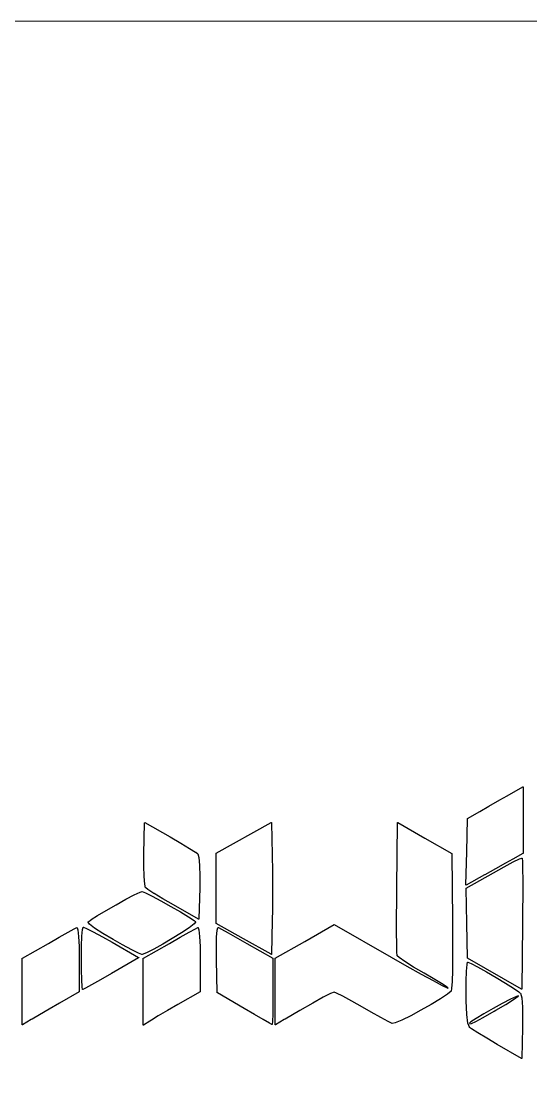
# Model space of a CAD drawing. Header units: inches. Extents: x 37 to 422, y 22 to 313.
# Drawn here: x 352.8 to 384.8, y 246.7 to 313.1 of the extents above; entities that cross this region are included whole.
import ezdxf

# ---------------------------------------------------------------- set-up
doc = ezdxf.new("R2010")
doc.units = ezdxf.units.IN
doc.header["$MEASUREMENT"] = 0
doc.layers.add('Cutout', color=7, linetype='Continuous', lineweight=0, true_color=0xde3535)
doc.layers.add('Etching', color=142, linetype='Continuous')

msp = doc.modelspace()

# ---------------------------------------------------------------- linework, layer by layer
at = {"layer": 'Cutout'}
msp.add_lwpolyline([(298.25, 197.032, -0.414214), (288.25, 207.032), (288.25, 303.122, -0.414214), (298.25, 313.122), (410.7, 313.122, -0.414214), (420.7, 303.122), (420.7, 207.032, -0.414214), (410.7, 197.032)], format="xyb", close=True, dxfattribs=at)
at = {"layer": 'Etching', "linetype": 'Continuous'}
for p, q in [((383.356, 264.369), (384.328, 264.923)), ((384.328, 264.923), (384.331, 264.924)), ((384.331, 264.924), (384.334, 264.924)), ((384.334, 264.924), (384.334, 264.925)), ((384.334, 264.925), (384.337, 264.924)), ((384.334, 264.924), (384.334, 264.924)), ((384.337, 264.924), (384.34, 264.924)), ((384.34, 264.924), (384.34, 264.924)), ((384.34, 264.924), (384.34, 264.924)), ((384.34, 264.924), (384.343, 264.924)), ((384.343, 264.924), (384.343, 264.923)), ((384.343, 264.923), (384.343, 264.923)), ((384.343, 264.923), (384.343, 264.923)), ((384.343, 264.923), (384.346, 264.921)), ((384.346, 264.921), (384.349, 264.919)), ((384.349, 264.919), (384.349, 264.919)), ((384.349, 264.919), (384.349, 264.919)), ((384.349, 264.919), (384.349, 264.917)), ((384.349, 264.917), (384.352, 264.915)), ((384.352, 264.91), (384.349, 262.823)), ((384.352, 264.915), (384.352, 264.915)), ((384.352, 264.915), (384.352, 264.915)), ((384.352, 264.915), (384.352, 264.912)), ((384.352, 264.912), (384.352, 264.91)), ((382.201, 263.707), (382.894, 264.105)), ((382.894, 264.105), (383.356, 264.369)), ((382.894, 264.105), (382.894, 264.105)), ((382.894, 264.105), (382.894, 264.105)), ((383.356, 264.369), (383.356, 264.369)), ((383.356, 264.369), (383.356, 264.369)), ((380.857, 262.928), (381.619, 263.371)), ((381.619, 263.372), (382.201, 263.707)), ((381.619, 263.371), (381.619, 263.372)), ((381.619, 263.371), (381.619, 263.371)), ((382.201, 263.707), (382.201, 263.707)), ((382.201, 263.707), (382.201, 263.707)), ((360.481, 260.697), (360.529, 262.661)), ((360.529, 262.661), (360.532, 262.663)), ((360.532, 262.668), (360.535, 262.67)), ((360.532, 262.666), (360.532, 262.668)), ((360.532, 262.663), (360.532, 262.666)), ((360.532, 262.666), (360.532, 262.666)), ((360.532, 262.666), (360.532, 262.666)), ((360.535, 262.672), (360.538, 262.674)), ((360.535, 262.671), (360.535, 262.672)), ((360.535, 262.67), (360.535, 262.671)), ((360.535, 262.671), (360.535, 262.671)), ((360.538, 262.674), (360.541, 262.675)), ((360.538, 262.674), (360.538, 262.674)), ((360.538, 262.674), (360.538, 262.674)), ((360.541, 262.675), (360.544, 262.675)), ((360.544, 262.675), (360.544, 262.676)), ((360.544, 262.676), (360.544, 262.675)), ((360.544, 262.675), (360.547, 262.675)), ((360.544, 262.675), (360.544, 262.675)), ((360.547, 262.675), (360.547, 262.675)), ((360.547, 262.675), (360.547, 262.675)), ((360.547, 262.675), (360.55, 262.674)), ((360.55, 262.674), (360.553, 262.674)), ((360.553, 262.674), (362.134, 261.772)), ((365.032, 260.749), (368.497, 262.683)), ((368.497, 262.683), (368.5, 262.683)), ((368.5, 262.683), (368.5, 262.684)), ((368.5, 262.684), (368.5, 262.684)), ((368.5, 262.684), (368.503, 262.684)), ((368.503, 262.684), (368.506, 262.685)), ((368.503, 262.684), (368.503, 262.684)), ((368.506, 262.685), (368.506, 262.684)), ((368.506, 262.684), (368.506, 262.684)), ((368.506, 262.684), (368.509, 262.684)), ((368.509, 262.684), (368.512, 262.683)), ((368.512, 262.683), (368.512, 262.683)), ((368.512, 262.683), (368.512, 262.683)), ((368.512, 262.683), (368.512, 262.681)), ((368.512, 262.681), (368.515, 262.68)), ((368.515, 262.68), (368.515, 262.679)), ((368.515, 262.679), (368.515, 262.679)), ((368.515, 262.679), (368.518, 262.677)), ((368.518, 262.677), (368.518, 262.675)), ((368.518, 262.675), (368.518, 262.675)), ((368.518, 262.675), (368.518, 262.675)), ((368.518, 262.675), (368.518, 262.672)), ((368.518, 262.672), (368.518, 262.67)), ((368.518, 262.67), (368.566, 260.655)), ((376.402, 258.571), (376.447, 262.665)), ((376.447, 262.67), (376.45, 262.671)), ((376.447, 262.668), (376.447, 262.67)), ((376.447, 262.665), (376.447, 262.668)), ((376.45, 262.675), (376.453, 262.677)), ((376.45, 262.673), (376.45, 262.675)), ((376.45, 262.675), (376.45, 262.675)), ((376.45, 262.675), (376.45, 262.675)), ((376.45, 262.671), (376.45, 262.673)), ((376.45, 262.671), (376.45, 262.671)), ((376.453, 262.677), (376.456, 262.678)), ((376.456, 262.678), (376.459, 262.679)), ((376.456, 262.678), (376.456, 262.678)), ((376.456, 262.678), (376.456, 262.678)), ((376.459, 262.679), (376.459, 262.68)), ((376.459, 262.68), (376.459, 262.68)), ((376.459, 262.68), (376.459, 262.68)), ((376.459, 262.68), (376.462, 262.68)), ((376.462, 262.68), (376.465, 262.68)), ((376.465, 262.68), (376.465, 262.68)), ((376.465, 262.68), (376.465, 262.68)), ((376.465, 262.68), (376.468, 262.679)), ((376.468, 262.679), (376.471, 262.678)), ((376.471, 262.678), (378.163, 261.706)), ((380.803, 260.835), (380.851, 262.915)), ((380.851, 262.92), (380.854, 262.922)), ((380.851, 262.917), (380.851, 262.92)), ((380.851, 262.92), (380.851, 262.92)), ((380.851, 262.92), (380.851, 262.92)), ((380.851, 262.915), (380.851, 262.917)), ((380.854, 262.925), (380.857, 262.926)), ((380.854, 262.924), (380.854, 262.925)), ((380.854, 262.922), (380.854, 262.924)), ((380.854, 262.924), (380.854, 262.924)), ((380.857, 262.926), (380.857, 262.928)), ((384.349, 262.823), (384.349, 262.823)), ((384.349, 262.823), (384.349, 260.736)), ((362.134, 261.772), (362.134, 261.772)), ((362.134, 261.772), (362.134, 261.772)), ((362.134, 261.772), (362.8, 261.387)), ((362.8, 261.387), (362.8, 261.387)), ((362.8, 261.387), (362.8, 261.387)), ((362.8, 261.387), (363.358, 261.052)), ((378.163, 261.706), (379.858, 260.733)), ((360.475, 259.965), (360.481, 260.697)), ((360.481, 260.697), (360.481, 260.697)), ((360.481, 260.697), (360.481, 260.697)), ((363.358, 261.052), (363.358, 261.052)), ((363.358, 261.052), (363.358, 261.052)), ((363.358, 261.052), (363.742, 260.808)), ((363.742, 260.808), (363.745, 260.808)), ((363.745, 260.808), (363.745, 260.808)), ((363.745, 260.808), (363.877, 260.71)), ((363.877, 260.71), (363.88, 260.708)), ((363.88, 260.708), (363.88, 260.706)), ((363.88, 260.706), (363.88, 260.706)), ((363.88, 260.706), (363.88, 260.706)), ((363.88, 260.706), (363.883, 260.704)), ((363.883, 260.704), (363.883, 260.702)), ((363.883, 260.702), (363.943, 260.478)), ((365.023, 260.739), (365.026, 260.742)), ((365.023, 260.736), (365.023, 260.739)), ((365.023, 256.334), (365.023, 260.736)), ((365.023, 260.736), (365.023, 260.736)), ((365.023, 260.736), (365.023, 260.736)), ((365.026, 260.744), (365.026, 260.746)), ((365.026, 260.746), (365.029, 260.746)), ((365.026, 260.742), (365.026, 260.744)), ((365.026, 260.742), (365.026, 260.742)), ((365.026, 260.742), (365.026, 260.742)), ((365.029, 260.748), (365.032, 260.749)), ((365.029, 260.746), (365.029, 260.748)), ((365.029, 260.746), (365.029, 260.746)), ((365.032, 260.749), (365.032, 260.749)), ((365.032, 260.749), (365.032, 260.749)), ((368.566, 260.655), (368.566, 260.655)), ((368.566, 260.655), (368.566, 260.655)), ((368.566, 260.655), (368.581, 259.605)), ((379.858, 260.733), (379.858, 260.732)), ((379.858, 260.732), (379.861, 260.73)), ((379.861, 260.73), (379.861, 260.73)), ((379.861, 260.73), (379.861, 260.73)), ((379.861, 260.73), (379.861, 260.728)), ((379.861, 260.728), (379.864, 260.726)), ((379.864, 260.726), (379.864, 260.726)), ((379.864, 260.726), (379.864, 260.726)), ((379.864, 260.726), (379.864, 260.724)), ((379.864, 260.724), (379.864, 260.721)), ((379.864, 260.721), (379.906, 256.495)), ((380.755, 258.754), (380.803, 260.835)), ((380.803, 260.835), (380.803, 260.835)), ((384.34, 260.723), (383.707, 260.377)), ((384.343, 260.725), (384.34, 260.723)), ((384.34, 260.723), (384.34, 260.723)), ((384.34, 260.723), (384.34, 260.723)), ((384.346, 260.727), (384.343, 260.725)), ((384.349, 260.731), (384.346, 260.729)), ((384.346, 260.729), (384.346, 260.727)), ((384.346, 260.727), (384.346, 260.727)), ((384.346, 260.727), (384.346, 260.727)), ((384.349, 260.736), (384.349, 260.736)), ((384.349, 260.736), (384.349, 260.736)), ((384.349, 260.736), (384.349, 260.733)), ((384.349, 260.733), (384.349, 260.731)), ((384.349, 260.731), (384.349, 260.731)), ((384.349, 260.731), (384.349, 260.731)), ((360.475, 259.964), (360.475, 259.965)), ((360.493, 259.285), (360.475, 259.964)), ((360.475, 259.964), (360.475, 259.964)), ((363.943, 260.478), (363.943, 260.477)), ((363.943, 260.477), (363.943, 260.475)), ((363.943, 260.475), (363.982, 259.987)), ((363.982, 259.987), (363.982, 259.987)), ((363.982, 259.987), (363.982, 259.986)), ((363.982, 259.986), (364, 259.307)), ((382.489, 259.525), (383.167, 259.902)), ((383.239, 260.118), (382.606, 259.767)), ((383.167, 259.902), (383.731, 260.201)), ((383.167, 259.902), (383.167, 259.902)), ((383.167, 259.902), (383.167, 259.902)), ((383.707, 260.377), (383.239, 260.118)), ((383.707, 260.377), (383.707, 260.377)), ((383.731, 260.201), (384.121, 260.39)), ((383.731, 260.201), (383.731, 260.201)), ((383.731, 260.201), (383.731, 260.201)), ((384.121, 260.391), (384.274, 260.44)), ((384.121, 260.39), (384.121, 260.391)), ((384.121, 260.391), (384.121, 260.391)), ((384.274, 260.44), (384.277, 260.44)), ((384.277, 260.44), (384.277, 260.441)), ((384.277, 260.441), (384.277, 260.441)), ((384.277, 260.441), (384.28, 260.441)), ((384.28, 260.441), (384.28, 260.441)), ((384.28, 260.441), (384.283, 260.441)), ((384.28, 260.441), (384.28, 260.441)), ((384.283, 260.441), (384.286, 260.44)), ((384.286, 260.44), (384.286, 260.44)), ((384.286, 260.44), (384.286, 260.44)), ((384.286, 260.44), (384.289, 260.439)), ((384.289, 260.439), (384.289, 260.437)), ((384.289, 260.437), (384.289, 260.437)), ((384.289, 260.437), (384.289, 260.437)), ((384.289, 260.437), (384.292, 260.435)), ((384.292, 260.435), (384.292, 260.433)), ((384.292, 260.433), (384.292, 260.433)), ((384.292, 260.433), (384.292, 260.433)), ((384.292, 260.433), (384.295, 260.43)), ((384.295, 260.43), (384.295, 260.428)), ((384.295, 260.428), (384.295, 260.428)), ((384.295, 260.428), (384.295, 260.427)), ((384.295, 260.427), (384.31, 260.248)), ((384.31, 260.248), (384.31, 260.247)), ((384.31, 260.247), (384.31, 260.247)), ((384.31, 260.247), (384.322, 259.776)), ((360.493, 259.284), (360.493, 259.285)), ((360.493, 259.285), (360.493, 259.285)), ((360.535, 258.796), (360.493, 259.284)), ((364, 259.307), (363.994, 258.575)), ((364, 259.307), (364, 259.307)), ((364, 259.307), (364, 259.307)), ((368.581, 259.605), (368.581, 259.605)), ((368.581, 259.605), (368.581, 259.605)), ((368.581, 259.605), (368.587, 258.394)), ((380.77, 258.548), (382.489, 259.525)), ((381.925, 259.386), (380.776, 258.741)), ((381.949, 259.398), (381.925, 259.386)), ((382.606, 259.767), (381.949, 259.398)), ((381.949, 259.398), (381.949, 259.398)), ((382.489, 259.525), (382.489, 259.525)), ((382.489, 259.525), (382.489, 259.525)), ((384.322, 259.776), (384.322, 259.776)), ((384.322, 259.776), (384.322, 259.776)), ((384.322, 259.776), (384.325, 259.06)), ((360.535, 258.795), (360.535, 258.796)), ((360.535, 258.793), (360.535, 258.795)), ((360.595, 258.57), (360.535, 258.793)), ((360.595, 258.567), (360.595, 258.57)), ((360.595, 258.565), (360.595, 258.567)), ((360.598, 258.563), (360.595, 258.565)), ((360.595, 258.565), (360.595, 258.565)), ((360.595, 258.565), (360.595, 258.565)), ((360.601, 258.561), (360.598, 258.563)), ((360.733, 258.463), (360.601, 258.561)), ((363.994, 258.574), (363.946, 256.61)), ((363.994, 258.575), (363.994, 258.574)), ((363.994, 258.574), (363.994, 258.574)), ((376.396, 257.773), (376.402, 258.571)), ((376.402, 258.571), (376.402, 258.571)), ((376.402, 258.571), (376.402, 258.571)), ((380.755, 258.752), (380.755, 258.754)), ((380.755, 258.754), (380.755, 258.754)), ((380.755, 258.754), (380.755, 258.754)), ((380.755, 258.749), (380.755, 258.752)), ((380.758, 258.747), (380.755, 258.749)), ((380.755, 258.749), (380.755, 258.749)), ((380.755, 258.749), (380.755, 258.749)), ((380.758, 258.744), (380.758, 258.747)), ((380.761, 258.743), (380.758, 258.744)), ((380.758, 258.744), (380.758, 258.744)), ((380.758, 258.744), (380.758, 258.744)), ((380.761, 258.741), (380.761, 258.743)), ((380.764, 258.74), (380.761, 258.741)), ((380.761, 258.741), (380.761, 258.741)), ((380.761, 258.741), (380.761, 258.741)), ((380.761, 258.537), (380.761, 258.54)), ((380.761, 258.54), (380.764, 258.54)), ((380.761, 258.535), (380.761, 258.537)), ((380.806, 256.341), (380.761, 258.535)), ((380.761, 258.535), (380.761, 258.535)), ((380.761, 258.535), (380.761, 258.535)), ((380.767, 258.739), (380.764, 258.74)), ((380.764, 258.545), (380.767, 258.546)), ((380.764, 258.544), (380.764, 258.545)), ((380.764, 258.545), (380.764, 258.545)), ((380.764, 258.542), (380.764, 258.544)), ((380.764, 258.54), (380.764, 258.542)), ((380.764, 258.54), (380.764, 258.54)), ((380.77, 258.739), (380.767, 258.739)), ((380.767, 258.739), (380.767, 258.739)), ((380.767, 258.739), (380.767, 258.739)), ((380.767, 258.546), (380.77, 258.548)), ((380.773, 258.739), (380.77, 258.739)), ((380.77, 258.548), (380.77, 258.548)), ((380.77, 258.548), (380.77, 258.548)), ((380.776, 258.74), (380.773, 258.739)), ((380.773, 258.739), (380.773, 258.739)), ((380.773, 258.739), (380.773, 258.739)), ((380.776, 258.741), (380.776, 258.741)), ((380.776, 258.741), (380.776, 258.741)), ((380.776, 258.741), (380.776, 258.74)), ((384.325, 259.06), (384.325, 259.06)), ((384.325, 259.06), (384.325, 259.06)), ((384.325, 259.06), (384.325, 258.147)), ((358.732, 257.509), (359.347, 257.848)), ((359.347, 257.849), (359.875, 258.128)), ((359.347, 257.848), (359.347, 257.849)), ((359.347, 257.848), (359.347, 257.848)), ((359.875, 258.128), (360.247, 258.305)), ((359.875, 258.128), (359.875, 258.128)), ((359.875, 258.128), (359.875, 258.128)), ((360.247, 258.306), (360.37, 258.345)), ((360.247, 258.305), (360.247, 258.306)), ((360.247, 258.305), (360.247, 258.305)), ((360.37, 258.345), (360.373, 258.346)), ((360.373, 258.346), (360.376, 258.346)), ((360.376, 258.346), (360.376, 258.346)), ((360.376, 258.346), (360.379, 258.345)), ((360.376, 258.346), (360.376, 258.346)), ((360.379, 258.345), (360.382, 258.345)), ((360.382, 258.345), (360.583, 258.263)), ((360.583, 258.263), (360.583, 258.263)), ((360.583, 258.263), (360.586, 258.263)), ((360.586, 258.263), (361, 258.05)), ((361.117, 258.219), (360.733, 258.463)), ((360.733, 258.463), (360.733, 258.463)), ((360.733, 258.463), (360.733, 258.463)), ((361, 258.05), (361.003, 258.049)), ((361.003, 258.049), (361.003, 258.049)), ((361.003, 258.049), (361.558, 257.748)), ((361.12, 258.219), (361.117, 258.219)), ((361.678, 257.884), (361.12, 258.219)), ((361.12, 258.219), (361.12, 258.219)), ((362.341, 257.499), (361.678, 257.884)), ((361.678, 257.884), (361.678, 257.884)), ((361.678, 257.884), (361.678, 257.884)), ((368.587, 258.394), (368.578, 257.202)), ((368.587, 258.394), (368.587, 258.394)), ((368.587, 258.394), (368.587, 258.394)), ((384.325, 258.147), (384.319, 257.084)), ((384.325, 258.147), (384.325, 258.147)), ((384.325, 258.147), (384.325, 258.147)), ((358.114, 257.154), (358.732, 257.509)), ((358.732, 257.509), (358.732, 257.509)), ((358.732, 257.509), (358.732, 257.509)), ((361.558, 257.748), (361.558, 257.748)), ((361.558, 257.748), (361.558, 257.748)), ((361.558, 257.748), (362.173, 257.4)), ((362.173, 257.4), (362.173, 257.4)), ((362.173, 257.4), (362.173, 257.4)), ((362.173, 257.4), (362.779, 257.05)), ((363.925, 256.598), (362.341, 257.499)), ((362.341, 257.499), (362.341, 257.499)), ((362.341, 257.499), (362.341, 257.499)), ((368.578, 257.202), (368.566, 256.52)), ((368.578, 257.202), (368.578, 257.202)), ((368.578, 257.202), (368.578, 257.202)), ((376.39, 256.695), (376.396, 257.773)), ((376.396, 257.773), (376.396, 257.773)), ((376.396, 257.773), (376.396, 257.773)), ((356.974, 256.422), (357.157, 256.566)), ((357.157, 256.567), (357.562, 256.825)), ((357.157, 256.566), (357.157, 256.567)), ((357.157, 256.567), (357.157, 256.567)), ((357.562, 256.826), (358.114, 257.154)), ((357.562, 256.825), (357.562, 256.826)), ((357.562, 256.825), (357.562, 256.825)), ((358.114, 257.154), (358.114, 257.154)), ((358.114, 257.154), (358.114, 257.154)), ((362.779, 257.05), (362.779, 257.05)), ((362.779, 257.05), (362.779, 257.05)), ((362.779, 257.05), (363.292, 256.741)), ((363.292, 256.741), (363.295, 256.741)), ((363.295, 256.741), (363.295, 256.74)), ((363.295, 256.74), (363.643, 256.515)), ((363.643, 256.515), (363.643, 256.514)), ((363.643, 256.514), (363.646, 256.514)), ((363.646, 256.514), (363.739, 256.44)), ((363.928, 256.597), (363.925, 256.598)), ((363.928, 256.596), (363.928, 256.597)), ((363.931, 256.596), (363.928, 256.596)), ((363.928, 256.596), (363.928, 256.596)), ((363.928, 256.596), (363.928, 256.596)), ((363.934, 256.596), (363.931, 256.596)), ((363.937, 256.597), (363.934, 256.596)), ((363.934, 256.596), (363.934, 256.596)), ((363.934, 256.596), (363.934, 256.596)), ((363.94, 256.597), (363.937, 256.597)), ((363.943, 256.601), (363.94, 256.599)), ((363.94, 256.599), (363.94, 256.598)), ((363.94, 256.598), (363.94, 256.598)), ((363.94, 256.598), (363.94, 256.597)), ((363.946, 256.603), (363.943, 256.601)), ((363.943, 256.601), (363.943, 256.601)), ((363.943, 256.601), (363.943, 256.601)), ((363.946, 256.61), (363.946, 256.608)), ((363.946, 256.608), (363.946, 256.605)), ((363.946, 256.605), (363.946, 256.605)), ((363.946, 256.605), (363.946, 256.605)), ((363.946, 256.605), (363.946, 256.603)), ((368.566, 256.519), (368.518, 254.4)), ((368.566, 256.52), (368.566, 256.52)), ((368.566, 256.52), (368.566, 256.519)), ((376.39, 256.694), (376.39, 256.695)), ((376.39, 256.695), (376.39, 256.695)), ((376.39, 255.759), (376.39, 256.694)), ((384.319, 257.084), (384.313, 256.283)), ((384.319, 257.084), (384.319, 257.084)), ((384.319, 257.084), (384.319, 257.084)), ((355.714, 255.772), (356.104, 255.988)), ((356.104, 255.988), (356.254, 256.065)), ((356.104, 255.988), (356.104, 255.988)), ((356.104, 255.988), (356.104, 255.988)), ((356.254, 256.065), (356.257, 256.066)), ((356.254, 256.065), (356.254, 256.065)), ((356.257, 256.066), (356.257, 256.066)), ((356.257, 256.066), (356.257, 256.066)), ((356.257, 256.066), (356.26, 256.066)), ((356.26, 256.066), (356.263, 256.066)), ((356.263, 256.066), (356.263, 256.066)), ((356.263, 256.066), (356.263, 256.066)), ((356.263, 256.066), (356.266, 256.065)), ((356.266, 256.065), (356.269, 256.065)), ((356.269, 256.065), (356.269, 256.064)), ((356.269, 256.064), (356.269, 256.064)), ((356.269, 256.064), (356.269, 256.063)), ((356.269, 256.063), (356.272, 256.061)), ((356.272, 256.061), (356.272, 256.061)), ((356.272, 256.061), (356.272, 256.061)), ((356.272, 256.061), (356.272, 256.059)), ((356.272, 256.059), (356.275, 256.057)), ((356.275, 256.057), (356.326, 255.921)), ((356.326, 255.921), (356.326, 255.919)), ((356.326, 255.919), (356.329, 255.917)), ((356.329, 255.917), (356.371, 255.506)), ((356.587, 255.525), (356.623, 255.941)), ((356.623, 255.942), (356.626, 255.944)), ((356.623, 255.941), (356.623, 255.942)), ((356.626, 255.944), (356.668, 256.084)), ((356.668, 256.086), (356.671, 256.088)), ((356.668, 256.084), (356.668, 256.086)), ((356.671, 256.09), (356.674, 256.092)), ((356.671, 256.089), (356.671, 256.09)), ((356.671, 256.088), (356.671, 256.089)), ((356.671, 256.088), (356.671, 256.088)), ((356.674, 256.092), (356.677, 256.093)), ((356.674, 256.092), (356.674, 256.092)), ((356.674, 256.092), (356.674, 256.092)), ((356.677, 256.093), (356.677, 256.094)), ((356.677, 256.094), (356.677, 256.094)), ((356.677, 256.094), (356.68, 256.094)), ((356.68, 256.094), (356.683, 256.095)), ((356.68, 256.094), (356.68, 256.094)), ((356.683, 256.095), (356.683, 256.095)), ((356.683, 256.095), (356.686, 256.094)), ((356.683, 256.095), (356.683, 256.095)), ((356.686, 256.094), (356.689, 256.093)), ((356.689, 256.093), (356.872, 256.015)), ((356.872, 256.015), (356.875, 256.014)), ((356.875, 256.014), (356.875, 256.014)), ((356.875, 256.014), (357.289, 255.8)), ((356.968, 256.413), (356.971, 256.414)), ((356.968, 256.412), (356.968, 256.413)), ((356.968, 256.411), (356.968, 256.412)), ((356.968, 256.409), (356.968, 256.411)), ((356.968, 256.408), (356.968, 256.409)), ((356.968, 256.407), (356.968, 256.408)), ((356.971, 256.406), (356.968, 256.407)), ((356.971, 256.419), (356.974, 256.42)), ((356.971, 256.418), (356.971, 256.419)), ((356.971, 256.417), (356.971, 256.418)), ((356.971, 256.416), (356.971, 256.417)), ((356.971, 256.414), (356.971, 256.416)), ((356.971, 256.404), (356.971, 256.406)), ((356.971, 256.403), (356.971, 256.404)), ((356.971, 256.402), (356.971, 256.403)), ((356.971, 256.401), (356.971, 256.402)), ((357.052, 256.289), (356.971, 256.401)), ((356.974, 256.421), (356.974, 256.422)), ((356.974, 256.42), (356.974, 256.421)), ((357.055, 256.287), (357.052, 256.289)), ((357.055, 256.285), (357.055, 256.287)), ((357.379, 256.04), (357.055, 256.285)), ((357.895, 255.705), (357.379, 256.04)), ((357.379, 256.04), (357.379, 256.04)), ((357.379, 256.04), (357.379, 256.04)), ((363.328, 256.057), (362.845, 255.738)), ((363.649, 256.298), (363.328, 256.058)), ((363.328, 256.058), (363.328, 256.058)), ((363.328, 256.058), (363.328, 256.057)), ((363.334, 255.772), (363.724, 255.988)), ((363.652, 256.3), (363.649, 256.299)), ((363.649, 256.299), (363.649, 256.298)), ((363.742, 256.419), (363.652, 256.3)), ((363.724, 255.988), (363.874, 256.065)), ((363.724, 255.988), (363.724, 255.988)), ((363.724, 255.988), (363.724, 255.988)), ((363.739, 256.44), (363.742, 256.44)), ((363.742, 256.44), (363.742, 256.439)), ((363.742, 256.439), (363.742, 256.437)), ((363.742, 256.437), (363.742, 256.437)), ((363.742, 256.437), (363.745, 256.435)), ((363.745, 256.422), (363.742, 256.421)), ((363.742, 256.421), (363.742, 256.419)), ((363.745, 256.435), (363.745, 256.434)), ((363.745, 256.434), (363.745, 256.433)), ((363.745, 256.433), (363.745, 256.432)), ((363.745, 256.432), (363.745, 256.431)), ((363.745, 256.431), (363.745, 256.429)), ((363.745, 256.429), (363.745, 256.428)), ((363.745, 256.428), (363.745, 256.427)), ((363.745, 256.427), (363.745, 256.425)), ((363.745, 256.425), (363.745, 256.424)), ((363.745, 256.424), (363.745, 256.423)), ((363.745, 256.423), (363.745, 256.422)), ((363.874, 256.065), (363.877, 256.066)), ((363.874, 256.065), (363.874, 256.065)), ((363.877, 256.066), (363.877, 256.066)), ((363.877, 256.066), (363.877, 256.066)), ((363.877, 256.066), (363.88, 256.066)), ((363.88, 256.066), (363.883, 256.066)), ((363.883, 256.066), (363.883, 256.066)), ((363.883, 256.066), (363.883, 256.066)), ((363.883, 256.066), (363.886, 256.065)), ((363.886, 256.065), (363.889, 256.065)), ((363.889, 256.065), (363.889, 256.064)), ((363.889, 256.064), (363.889, 256.064)), ((363.889, 256.064), (363.889, 256.063)), ((363.889, 256.063), (363.892, 256.061)), ((363.892, 256.061), (363.892, 256.061)), ((363.892, 256.061), (363.892, 256.061)), ((363.892, 256.061), (363.892, 256.059)), ((363.892, 256.059), (363.895, 256.057)), ((363.895, 256.057), (363.946, 255.921)), ((363.946, 255.921), (363.946, 255.919)), ((363.946, 255.919), (363.949, 255.917)), ((363.949, 255.917), (363.991, 255.506)), ((365.023, 256.333), (365.023, 256.334)), ((365.023, 256.334), (365.023, 256.334)), ((365.023, 256.331), (365.023, 256.333)), ((365.026, 256.329), (365.023, 256.331)), ((365.026, 256.328), (365.026, 256.329)), ((365.026, 256.329), (365.026, 256.329)), ((365.026, 256.326), (365.026, 256.328)), ((365.026, 256.324), (365.026, 256.326)), ((365.029, 256.324), (365.026, 256.324)), ((365.029, 256.322), (365.029, 256.324)), ((365.029, 256.324), (365.029, 256.324)), ((365.032, 256.321), (365.029, 256.322)), ((365.032, 256.32), (365.032, 256.321)), ((365.032, 256.321), (365.032, 256.321)), ((366.763, 255.354), (365.032, 256.32)), ((365.062, 255.469), (365.095, 255.898)), ((365.095, 255.899), (365.098, 255.901)), ((365.095, 255.898), (365.095, 255.899)), ((365.098, 255.901), (365.146, 256.059)), ((365.146, 256.059), (365.149, 256.061)), ((365.146, 256.059), (365.146, 256.059)), ((365.146, 256.059), (365.146, 256.059)), ((365.149, 256.064), (365.152, 256.065)), ((365.149, 256.063), (365.149, 256.064)), ((365.149, 256.061), (365.149, 256.063)), ((365.149, 256.063), (365.149, 256.063)), ((365.152, 256.065), (365.152, 256.067)), ((365.152, 256.067), (365.152, 256.067)), ((365.152, 256.067), (365.155, 256.067)), ((365.155, 256.068), (365.158, 256.069)), ((365.155, 256.067), (365.155, 256.068)), ((365.158, 256.069), (365.158, 256.069)), ((365.158, 256.069), (365.158, 256.069)), ((365.158, 256.069), (365.161, 256.069)), ((365.161, 256.069), (365.164, 256.069)), ((365.164, 256.069), (365.164, 256.069)), ((365.164, 256.069), (365.167, 256.068)), ((365.164, 256.069), (365.164, 256.069)), ((365.167, 256.068), (365.17, 256.067)), ((365.17, 256.067), (365.173, 256.066)), ((365.173, 256.066), (365.371, 255.963)), ((365.371, 255.963), (365.371, 255.963)), ((365.371, 255.963), (365.371, 255.963)), ((365.371, 255.963), (365.797, 255.729)), ((370.603, 255.199), (372.454, 256.254)), ((372.454, 256.254), (372.457, 256.255)), ((372.454, 256.254), (372.454, 256.254)), ((372.457, 256.255), (372.457, 256.255)), ((372.457, 256.255), (372.457, 256.255)), ((372.457, 256.255), (372.46, 256.255)), ((372.46, 256.255), (372.463, 256.255)), ((372.463, 256.255), (372.463, 256.255)), ((372.463, 256.255), (372.463, 256.255)), ((372.463, 256.255), (372.466, 256.254)), ((372.466, 256.254), (372.469, 256.254)), ((372.469, 256.254), (376.045, 254.207)), ((379.906, 256.495), (379.906, 256.495)), ((379.906, 256.495), (379.906, 256.495)), ((379.906, 256.495), (379.912, 255.327)), ((380.851, 254.148), (380.806, 256.341)), ((384.313, 256.283), (384.268, 252.203)), ((384.313, 256.283), (384.313, 256.283)), ((384.313, 256.283), (384.313, 256.283)), ((354.475, 255.077), (355.147, 255.456)), ((355.147, 255.456), (355.714, 255.772)), ((355.147, 255.456), (355.147, 255.456)), ((355.147, 255.456), (355.147, 255.456)), ((355.714, 255.772), (355.714, 255.772)), ((355.714, 255.772), (355.714, 255.772)), ((356.371, 255.506), (356.371, 255.505)), ((356.371, 255.505), (356.371, 255.505)), ((356.371, 255.505), (356.401, 254.88)), ((356.56, 254.9), (356.587, 255.524)), ((356.587, 255.524), (356.587, 255.525)), ((356.587, 255.525), (356.587, 255.525)), ((357.289, 255.8), (357.289, 255.8)), ((357.289, 255.8), (357.289, 255.8)), ((357.289, 255.8), (357.871, 255.485)), ((357.871, 255.485), (357.871, 255.485)), ((357.871, 255.485), (357.871, 255.485)), ((357.871, 255.485), (358.48, 255.145)), ((358.546, 255.318), (357.895, 255.705)), ((357.895, 255.705), (357.895, 255.705)), ((357.895, 255.705), (357.895, 255.705)), ((359.134, 254.988), (358.546, 255.318)), ((358.546, 255.318), (358.546, 255.318)), ((358.546, 255.318), (358.546, 255.318)), ((362.269, 255.379), (361.666, 255.023)), ((362.095, 255.077), (362.767, 255.456)), ((362.845, 255.738), (362.269, 255.379)), ((362.269, 255.379), (362.269, 255.379)), ((362.269, 255.379), (362.269, 255.379)), ((362.767, 255.456), (363.334, 255.772)), ((362.767, 255.456), (362.767, 255.456)), ((362.767, 255.456), (362.767, 255.456)), ((362.845, 255.738), (362.845, 255.738)), ((362.845, 255.738), (362.845, 255.738)), ((363.334, 255.772), (363.334, 255.772)), ((363.334, 255.772), (363.334, 255.772)), ((363.991, 255.506), (363.991, 255.505)), ((363.991, 255.505), (363.991, 255.505)), ((363.991, 255.505), (364.021, 254.881)), ((365.047, 254.83), (365.062, 255.468)), ((365.062, 255.468), (365.062, 255.469)), ((365.062, 255.468), (365.062, 255.468)), ((365.797, 255.729), (365.797, 255.729)), ((365.797, 255.729), (365.797, 255.729)), ((365.797, 255.729), (366.382, 255.399)), ((366.382, 255.399), (366.382, 255.399)), ((366.382, 255.399), (366.382, 255.399)), ((366.382, 255.399), (366.952, 255.077)), ((368.497, 254.387), (366.763, 255.354)), ((368.755, 254.145), (370.603, 255.199)), ((376.396, 255.017), (376.39, 255.759)), ((376.39, 255.759), (376.39, 255.759)), ((376.39, 255.759), (376.39, 255.759)), ((379.912, 255.327), (379.909, 254.268)), ((379.912, 255.327), (379.912, 255.327)), ((379.912, 255.327), (379.912, 255.327)), ((352.834, 254.145), (354.475, 255.077)), ((354.475, 255.077), (354.475, 255.077)), ((354.475, 255.077), (354.475, 255.077)), ((356.401, 254.88), (356.401, 254.88)), ((356.401, 254.88), (356.401, 254.88)), ((356.401, 254.88), (356.413, 254.106)), ((356.551, 254.133), (356.56, 254.899)), ((356.56, 254.899), (356.56, 254.9)), ((356.56, 254.899), (356.56, 254.899)), ((358.48, 255.145), (358.48, 255.145)), ((358.48, 255.145), (358.48, 255.145)), ((358.48, 255.145), (360.154, 254.196)), ((359.722, 254.67), (359.134, 254.988)), ((359.134, 254.988), (359.134, 254.988)), ((359.134, 254.988), (359.134, 254.988)), ((360.148, 254.454), (359.722, 254.67)), ((359.722, 254.67), (359.722, 254.67)), ((359.722, 254.67), (359.722, 254.67)), ((360.454, 254.145), (362.095, 255.077)), ((361.105, 254.709), (360.655, 254.481)), ((361.666, 255.023), (361.105, 254.71)), ((361.105, 254.71), (361.105, 254.71)), ((361.105, 254.71), (361.105, 254.709)), ((361.666, 255.023), (361.666, 255.023)), ((361.666, 255.023), (361.666, 255.023)), ((362.095, 255.077), (362.095, 255.077)), ((362.095, 255.077), (362.095, 255.077)), ((364.021, 254.881), (364.021, 254.881)), ((364.021, 254.881), (364.021, 254.881)), ((364.021, 254.881), (364.033, 254.107)), ((365.047, 254.829), (365.047, 254.83)), ((365.047, 254.83), (365.047, 254.83)), ((365.056, 254.045), (365.047, 254.829)), ((366.952, 255.077), (366.952, 255.077)), ((366.952, 255.077), (366.952, 255.077)), ((366.952, 255.077), (368.59, 254.145)), ((376.408, 254.516), (376.396, 255.017)), ((376.396, 255.017), (376.396, 255.017)), ((376.396, 255.017), (376.396, 255.017)), ((376.408, 254.515), (376.408, 254.516)), ((376.423, 254.304), (376.408, 254.515)), ((376.408, 254.515), (376.408, 254.515)), ((352.825, 254.135), (352.828, 254.137)), ((352.825, 254.133), (352.825, 254.135)), ((352.825, 254.132), (352.825, 254.133)), ((352.825, 249.956), (352.825, 254.132)), ((352.825, 254.132), (352.825, 254.132)), ((352.828, 254.142), (352.831, 254.144)), ((352.828, 254.139), (352.828, 254.142)), ((352.828, 254.142), (352.828, 254.142)), ((352.828, 254.142), (352.828, 254.142)), ((352.828, 254.138), (352.828, 254.139)), ((352.828, 254.137), (352.828, 254.138)), ((352.828, 254.137), (352.828, 254.137)), ((352.831, 254.144), (352.834, 254.145)), ((352.834, 254.145), (352.834, 254.145)), ((352.834, 254.145), (352.834, 254.145)), ((356.413, 254.106), (356.413, 254.106)), ((356.413, 254.106), (356.413, 254.106)), ((356.413, 254.106), (356.413, 254.069)), ((356.413, 254.069), (356.413, 252.03)), ((356.551, 254.132), (356.551, 254.133)), ((356.557, 253.408), (356.551, 254.132)), ((356.551, 254.132), (356.551, 254.132)), ((360.154, 254.171), (358.435, 253.171)), ((360.346, 254.374), (360.148, 254.454)), ((360.148, 254.454), (360.148, 254.454)), ((360.148, 254.454), (360.148, 254.454)), ((360.154, 254.196), (360.154, 254.196)), ((360.154, 254.196), (360.154, 254.196)), ((360.154, 254.196), (360.157, 254.195)), ((360.157, 254.172), (360.154, 254.171)), ((360.154, 254.171), (360.154, 254.171)), ((360.154, 254.171), (360.154, 254.171)), ((360.157, 254.195), (360.16, 254.193)), ((360.16, 254.174), (360.157, 254.172)), ((360.16, 254.193), (360.16, 254.193)), ((360.16, 254.193), (360.16, 254.193)), ((360.16, 254.193), (360.16, 254.19)), ((360.16, 254.19), (360.16, 254.189)), ((360.16, 254.189), (360.16, 254.189)), ((360.16, 254.189), (360.16, 254.189)), ((360.16, 254.189), (360.163, 254.186)), ((360.163, 254.181), (360.16, 254.178)), ((360.16, 254.178), (360.16, 254.178)), ((360.16, 254.178), (360.16, 254.178)), ((360.16, 254.178), (360.16, 254.176)), ((360.16, 254.176), (360.16, 254.174)), ((360.16, 254.174), (360.16, 254.174)), ((360.16, 254.174), (360.16, 254.174)), ((360.163, 254.186), (360.163, 254.184)), ((360.163, 254.184), (360.163, 254.184)), ((360.163, 254.184), (360.163, 254.184)), ((360.163, 254.184), (360.163, 254.181)), ((360.346, 254.373), (360.346, 254.374)), ((360.346, 254.374), (360.346, 254.374)), ((360.349, 254.373), (360.346, 254.373)), ((360.352, 254.373), (360.349, 254.373)), ((360.349, 254.373), (360.349, 254.373)), ((360.376, 254.375), (360.352, 254.373)), ((360.352, 254.373), (360.352, 254.373)), ((360.379, 254.376), (360.376, 254.375)), ((360.652, 254.48), (360.379, 254.376)), ((360.379, 254.376), (360.379, 254.376)), ((360.445, 254.135), (360.448, 254.137)), ((360.445, 254.133), (360.445, 254.135)), ((360.445, 254.132), (360.445, 254.133)), ((360.445, 249.945), (360.445, 254.132)), ((360.445, 254.132), (360.445, 254.132)), ((360.448, 254.142), (360.451, 254.144)), ((360.448, 254.139), (360.448, 254.142)), ((360.448, 254.142), (360.448, 254.142)), ((360.448, 254.142), (360.448, 254.142)), ((360.448, 254.138), (360.448, 254.139)), ((360.448, 254.137), (360.448, 254.138)), ((360.448, 254.137), (360.448, 254.137)), ((360.451, 254.144), (360.454, 254.145)), ((360.454, 254.145), (360.454, 254.145)), ((360.454, 254.145), (360.454, 254.145)), ((360.655, 254.481), (360.652, 254.48)), ((360.652, 254.48), (360.652, 254.48)), ((364.033, 254.107), (364.033, 254.107)), ((364.033, 254.107), (364.033, 254.107)), ((364.033, 254.107), (364.033, 254.076)), ((364.033, 254.076), (364.033, 252.045)), ((365.101, 251.978), (365.056, 254.045)), ((365.056, 254.045), (365.056, 254.045)), ((365.056, 254.045), (365.056, 254.045)), ((368.5, 254.386), (368.497, 254.387)), ((368.5, 254.385), (368.5, 254.386)), ((368.503, 254.385), (368.5, 254.385)), ((368.5, 254.385), (368.5, 254.385)), ((368.506, 254.385), (368.503, 254.385)), ((368.503, 254.385), (368.503, 254.385)), ((368.509, 254.386), (368.506, 254.385)), ((368.506, 254.385), (368.506, 254.385)), ((368.506, 254.385), (368.506, 254.385)), ((368.512, 254.387), (368.509, 254.386)), ((368.515, 254.39), (368.512, 254.389)), ((368.512, 254.389), (368.512, 254.388)), ((368.512, 254.388), (368.512, 254.387)), ((368.512, 254.387), (368.512, 254.387)), ((368.518, 254.393), (368.515, 254.391)), ((368.515, 254.391), (368.515, 254.391)), ((368.515, 254.391), (368.515, 254.39)), ((368.518, 254.4), (368.518, 254.398)), ((368.518, 254.398), (368.518, 254.395)), ((368.518, 254.395), (368.518, 254.395)), ((368.518, 254.395), (368.518, 254.395)), ((368.518, 254.395), (368.518, 254.393)), ((368.59, 254.145), (368.59, 254.145)), ((368.59, 254.145), (368.59, 254.145)), ((368.59, 254.145), (368.59, 254.144)), ((368.59, 254.144), (368.593, 254.142)), ((368.593, 254.142), (368.593, 254.142)), ((368.593, 254.142), (368.593, 254.142)), ((368.593, 254.142), (368.593, 254.14)), ((368.593, 254.14), (368.596, 254.138)), ((368.596, 254.138), (368.596, 254.137)), ((368.596, 254.137), (368.596, 254.137)), ((368.596, 254.137), (368.596, 254.135)), ((368.596, 254.135), (368.596, 254.132)), ((368.596, 254.132), (368.596, 254.132)), ((368.596, 254.132), (368.596, 254.132)), ((368.596, 254.132), (368.599, 252.058)), ((368.743, 249.956), (368.746, 254.132)), ((368.746, 254.135), (368.749, 254.137)), ((368.746, 254.132), (368.746, 254.135)), ((368.746, 254.132), (368.746, 254.132)), ((368.746, 254.132), (368.746, 254.132)), ((368.749, 254.142), (368.752, 254.144)), ((368.749, 254.14), (368.749, 254.142)), ((368.749, 254.142), (368.749, 254.142)), ((368.749, 254.142), (368.749, 254.142)), ((368.749, 254.138), (368.749, 254.14)), ((368.749, 254.137), (368.749, 254.138)), ((368.749, 254.137), (368.749, 254.137)), ((368.752, 254.144), (368.755, 254.145)), ((368.755, 254.145), (368.755, 254.145)), ((368.755, 254.145), (368.755, 254.145)), ((376.045, 254.207), (376.045, 254.207)), ((376.045, 254.207), (377.038, 253.643)), ((376.423, 254.303), (376.423, 254.304)), ((376.426, 254.301), (376.423, 254.303)), ((376.423, 254.303), (376.423, 254.303)), ((376.426, 254.298), (376.426, 254.301)), ((376.426, 254.296), (376.426, 254.298)), ((376.426, 254.298), (376.426, 254.298)), ((376.426, 254.298), (376.426, 254.298)), ((376.429, 254.294), (376.426, 254.296)), ((376.549, 254.181), (376.429, 254.294)), ((376.429, 254.294), (376.429, 254.294)), ((376.429, 254.294), (376.429, 254.294)), ((376.549, 254.18), (376.549, 254.181)), ((376.549, 254.179), (376.549, 254.18)), ((376.915, 253.927), (376.549, 254.179)), ((376.915, 253.926), (376.915, 253.927)), ((376.915, 253.927), (376.915, 253.927)), ((377.461, 253.586), (376.915, 253.926)), ((379.909, 254.268), (379.897, 253.366)), ((379.909, 254.268), (379.909, 254.268)), ((379.909, 254.268), (379.909, 254.268)), ((380.821, 253.743), (380.851, 253.882)), ((380.851, 254.145), (380.851, 254.148)), ((380.851, 254.143), (380.851, 254.145)), ((380.851, 254.142), (380.851, 254.143)), ((380.854, 254.14), (380.851, 254.142)), ((380.851, 254.142), (380.851, 254.142)), ((380.851, 253.882), (380.854, 253.884)), ((380.854, 254.138), (380.854, 254.14)), ((380.857, 254.136), (380.854, 254.138)), ((380.854, 254.138), (380.854, 254.138)), ((380.854, 254.138), (380.854, 254.138)), ((380.854, 253.887), (380.857, 253.888)), ((380.854, 253.886), (380.854, 253.887)), ((380.854, 253.884), (380.854, 253.886)), ((380.854, 253.886), (380.854, 253.886)), ((380.857, 254.135), (380.857, 254.136)), ((384.244, 252.19), (380.857, 254.135)), ((380.857, 253.89), (380.86, 253.891)), ((380.857, 253.888), (380.857, 253.89)), ((380.857, 253.89), (380.857, 253.89)), ((380.857, 253.89), (380.857, 253.89)), ((380.86, 253.891), (380.863, 253.893)), ((380.863, 253.893), (380.863, 253.893)), ((380.863, 253.893), (380.863, 253.893)), ((380.863, 253.893), (380.866, 253.893)), ((380.866, 253.893), (380.866, 253.893)), ((380.866, 253.893), (380.869, 253.893)), ((380.866, 253.893), (380.866, 253.893)), ((380.866, 253.893), (380.866, 253.893)), ((380.869, 253.893), (380.872, 253.892)), ((380.872, 253.892), (380.872, 253.892)), ((380.872, 253.892), (380.872, 253.892)), ((380.872, 253.892), (380.872, 253.892)), ((380.872, 253.892), (381.076, 253.809)), ((356.572, 252.773), (356.557, 253.408)), ((356.557, 253.408), (356.557, 253.408)), ((356.557, 253.408), (356.557, 253.408)), ((377.038, 253.643), (377.038, 253.643)), ((377.038, 253.643), (377.932, 253.144)), ((378.124, 253.199), (377.461, 253.586)), ((377.461, 253.586), (377.461, 253.586)), ((377.461, 253.586), (377.461, 253.586)), ((378.691, 252.872), (378.124, 253.199)), ((378.124, 253.199), (378.124, 253.199)), ((378.124, 253.199), (378.124, 253.199)), ((379.897, 253.365), (379.876, 252.669)), ((379.897, 253.366), (379.897, 253.366)), ((379.897, 253.366), (379.897, 253.365)), ((380.773, 252.703), (380.791, 253.326)), ((380.791, 253.327), (380.821, 253.741)), ((380.791, 253.326), (380.791, 253.327)), ((380.791, 253.327), (380.791, 253.327)), ((380.821, 253.742), (380.821, 253.743)), ((380.821, 253.741), (380.821, 253.742)), ((381.076, 253.809), (381.076, 253.809)), ((381.076, 253.809), (381.076, 253.809)), ((381.076, 253.809), (381.49, 253.591)), ((381.49, 253.591), (381.49, 253.59)), ((381.49, 253.59), (381.49, 253.59)), ((381.49, 253.59), (382.039, 253.281)), ((382.039, 253.281), (382.039, 253.281)), ((382.039, 253.281), (382.039, 253.281)), ((382.039, 253.281), (382.651, 252.925)), ((356.572, 252.772), (356.572, 252.773)), ((356.572, 252.773), (356.572, 252.773)), ((356.593, 252.342), (356.572, 252.772)), ((357.757, 252.78), (357.193, 252.461)), ((358.435, 253.171), (357.757, 252.78)), ((357.757, 252.78), (357.757, 252.78)), ((357.757, 252.78), (357.757, 252.78)), ((358.435, 253.171), (358.435, 253.171)), ((358.435, 253.171), (358.435, 253.171)), ((377.932, 253.144), (377.932, 253.144)), ((377.932, 253.144), (378.685, 252.733)), ((378.685, 252.733), (379.255, 252.432)), ((379.222, 252.547), (378.691, 252.872)), ((379.57, 252.314), (379.222, 252.547)), ((379.876, 252.669), (379.846, 252.225)), ((379.876, 252.669), (379.876, 252.669)), ((379.876, 252.669), (379.876, 252.669)), ((380.767, 251.938), (380.773, 252.703)), ((380.773, 252.703), (380.773, 252.703)), ((380.773, 252.703), (380.773, 252.703)), ((382.651, 252.925), (382.651, 252.925)), ((382.651, 252.925), (382.651, 252.925)), ((382.651, 252.925), (383.245, 252.567)), ((383.245, 252.567), (383.245, 252.567)), ((383.245, 252.567), (383.245, 252.567)), ((383.245, 252.567), (383.746, 252.252)), ((356.404, 252.018), (355.177, 251.31)), ((356.407, 252.02), (356.404, 252.018)), ((356.404, 252.018), (356.404, 252.018)), ((356.41, 252.024), (356.407, 252.021)), ((356.407, 252.021), (356.407, 252.021)), ((356.407, 252.021), (356.407, 252.02)), ((356.413, 252.03), (356.41, 252.028)), ((356.41, 252.028), (356.41, 252.025)), ((356.41, 252.025), (356.41, 252.025)), ((356.41, 252.025), (356.41, 252.025)), ((356.41, 252.025), (356.41, 252.024)), ((356.593, 252.341), (356.593, 252.342)), ((356.593, 252.342), (356.593, 252.342)), ((356.623, 252.182), (356.593, 252.341)), ((356.623, 252.181), (356.623, 252.182)), ((356.623, 252.182), (356.623, 252.182)), ((356.623, 252.179), (356.623, 252.181)), ((356.623, 252.177), (356.623, 252.179)), ((356.626, 252.177), (356.623, 252.177)), ((356.626, 252.176), (356.626, 252.177)), ((356.626, 252.175), (356.626, 252.176)), ((356.626, 252.174), (356.626, 252.175)), ((356.629, 252.173), (356.626, 252.174)), ((356.629, 252.172), (356.629, 252.173)), ((356.629, 252.173), (356.629, 252.173)), ((356.632, 252.171), (356.629, 252.172)), ((356.635, 252.17), (356.632, 252.171)), ((356.632, 252.171), (356.632, 252.171)), ((356.632, 252.171), (356.632, 252.171)), ((356.638, 252.17), (356.635, 252.17)), ((356.641, 252.171), (356.638, 252.17)), ((356.638, 252.17), (356.638, 252.17)), ((356.638, 252.17), (356.638, 252.17)), ((356.644, 252.171), (356.641, 252.171)), ((356.641, 252.171), (356.641, 252.171)), ((356.8, 252.247), (356.644, 252.171)), ((356.644, 252.171), (356.644, 252.171)), ((357.193, 252.461), (356.8, 252.247)), ((356.8, 252.247), (356.8, 252.247)), ((356.8, 252.247), (356.8, 252.247)), ((357.193, 252.461), (357.193, 252.461)), ((357.193, 252.461), (357.193, 252.461)), ((364.024, 252.032), (362.626, 251.229)), ((364.027, 252.034), (364.024, 252.032)), ((364.024, 252.032), (364.024, 252.032)), ((364.024, 252.032), (364.024, 252.032)), ((364.03, 252.038), (364.027, 252.036)), ((364.027, 252.036), (364.027, 252.036)), ((364.027, 252.036), (364.027, 252.036)), ((364.027, 252.036), (364.027, 252.034)), ((364.033, 252.045), (364.03, 252.042)), ((364.03, 252.042), (364.03, 252.04)), ((364.03, 252.04), (364.03, 252.04)), ((364.03, 252.04), (364.03, 252.04)), ((364.03, 252.04), (364.03, 252.038)), ((364.033, 252.045), (364.033, 252.045)), ((364.033, 252.045), (364.033, 252.045)), ((365.104, 251.976), (365.101, 251.978)), ((365.104, 251.973), (365.104, 251.976)), ((365.104, 251.971), (365.104, 251.973)), ((365.104, 251.973), (365.104, 251.973)), ((365.104, 251.973), (365.104, 251.973)), ((365.107, 251.969), (365.104, 251.971)), ((365.107, 251.968), (365.107, 251.969)), ((365.107, 251.969), (365.107, 251.969)), ((365.107, 251.967), (365.107, 251.968)), ((365.11, 251.965), (365.107, 251.967)), ((366.802, 250.976), (365.11, 251.965)), ((368.599, 252.058), (368.599, 252.058)), ((368.599, 252.058), (368.599, 252.058)), ((368.599, 252.058), (368.599, 251.266)), ((372.238, 251.917), (371.77, 251.681)), ((372.457, 252), (372.238, 251.917)), ((372.607, 251.946), (372.457, 252)), ((373.003, 251.749), (372.607, 251.946)), ((379.588, 251.878), (379.15, 251.584)), ((379.255, 252.432), (379.603, 252.262)), ((379.63, 252.253), (379.57, 252.314)), ((379.591, 251.879), (379.588, 251.878)), ((379.816, 252.076), (379.591, 251.879)), ((379.591, 251.879), (379.591, 251.879)), ((379.603, 252.262), (379.63, 252.253)), ((379.819, 252.08), (379.816, 252.078)), ((379.816, 252.078), (379.816, 252.076)), ((379.822, 252.085), (379.819, 252.083)), ((379.819, 252.083), (379.819, 252.081)), ((379.819, 252.081), (379.819, 252.08)), ((379.819, 252.08), (379.819, 252.08)), ((379.846, 252.224), (379.822, 252.085)), ((379.846, 252.225), (379.846, 252.225)), ((379.846, 252.225), (379.846, 252.224)), ((380.767, 251.937), (380.767, 251.938)), ((380.767, 251.938), (380.767, 251.938)), ((380.77, 251.45), (380.767, 251.937)), ((383.746, 252.252), (383.746, 252.252)), ((383.746, 252.252), (383.746, 252.252)), ((383.746, 252.252), (384.082, 252.024)), ((384.082, 252.024), (384.082, 252.023)), ((384.082, 252.023), (384.085, 252.023)), ((384.085, 252.023), (384.172, 251.947)), ((384.172, 251.947), (384.175, 251.946)), ((384.175, 251.946), (384.175, 251.944)), ((384.175, 251.944), (384.175, 251.944)), ((384.175, 251.944), (384.178, 251.943)), ((384.178, 251.943), (384.178, 251.941)), ((384.178, 251.941), (384.178, 251.94)), ((384.178, 251.94), (384.262, 251.656)), ((384.247, 252.189), (384.244, 252.19)), ((384.25, 252.189), (384.247, 252.189)), ((384.253, 252.189), (384.25, 252.189)), ((384.25, 252.189), (384.25, 252.189)), ((384.25, 252.189), (384.25, 252.189)), ((384.256, 252.189), (384.253, 252.189)), ((384.253, 252.189), (384.253, 252.189)), ((384.253, 252.189), (384.253, 252.189)), ((384.259, 252.19), (384.256, 252.189)), ((384.256, 252.189), (384.256, 252.189)), ((384.262, 252.192), (384.259, 252.19)), ((384.259, 252.19), (384.259, 252.19)), ((384.259, 252.19), (384.259, 252.19)), ((384.265, 252.196), (384.262, 252.194)), ((384.262, 252.194), (384.262, 252.194)), ((384.262, 252.194), (384.262, 252.194)), ((384.262, 252.194), (384.262, 252.192)), ((384.268, 252.203), (384.265, 252.201)), ((384.265, 252.201), (384.265, 252.198)), ((384.265, 252.198), (384.265, 252.198)), ((384.265, 252.198), (384.265, 252.198)), ((384.265, 252.198), (384.265, 252.196)), ((355.177, 251.31), (354.523, 250.932)), ((355.177, 251.31), (355.177, 251.31)), ((362.626, 251.229), (361.969, 250.848)), ((362.626, 251.229), (362.626, 251.229)), ((368.599, 251.265), (368.59, 250.614)), ((368.599, 251.266), (368.599, 251.265)), ((368.599, 251.265), (368.599, 251.265)), ((371.107, 251.316), (370.291, 250.849)), ((371.77, 251.681), (371.107, 251.316)), ((373.57, 251.444), (373.003, 251.749)), ((374.242, 251.066), (373.57, 251.444)), ((378.571, 251.233), (377.923, 250.867)), ((379.15, 251.584), (378.571, 251.234)), ((378.571, 251.234), (378.571, 251.233)), ((378.571, 251.233), (378.571, 251.233)), ((379.15, 251.584), (379.15, 251.584)), ((379.15, 251.584), (379.15, 251.584)), ((380.77, 251.449), (380.77, 251.45)), ((380.77, 251.45), (380.77, 251.45)), ((380.803, 250.598), (380.77, 251.449)), ((383.041, 251.29), (382.456, 250.97)), ((382.642, 250.866), (383.266, 251.231)), ((383.56, 251.56), (383.041, 251.29)), ((383.266, 251.231), (383.749, 251.536)), ((383.938, 251.74), (383.56, 251.56)), ((383.749, 251.536), (384.034, 251.743)), ((384.058, 251.775), (383.938, 251.74)), ((384.034, 251.743), (384.058, 251.775)), ((384.262, 251.656), (384.262, 251.654)), ((384.262, 251.654), (384.262, 251.653)), ((384.262, 251.653), (384.31, 251.069)), ((353.911, 250.576), (353.458, 250.308)), ((354.523, 250.932), (353.911, 250.576)), ((353.911, 250.576), (353.911, 250.576)), ((354.523, 250.932), (354.523, 250.932)), ((361.969, 250.848), (361.387, 250.505)), ((361.969, 250.848), (361.969, 250.848)), ((367.438, 250.606), (366.802, 250.976)), ((366.802, 250.976), (366.802, 250.976)), ((366.802, 250.976), (366.802, 250.976)), ((367.999, 250.282), (367.438, 250.606)), ((367.438, 250.606), (367.438, 250.606)), ((367.438, 250.606), (367.438, 250.606)), ((368.59, 250.614), (368.578, 250.168)), ((368.59, 250.614), (368.59, 250.614)), ((368.59, 250.614), (368.59, 250.614)), ((370.291, 250.849), (369.37, 250.305)), ((374.794, 250.749), (374.242, 251.066)), ((375.406, 250.406), (374.794, 250.749)), ((374.794, 250.749), (374.794, 250.749)), ((374.794, 250.749), (374.794, 250.749)), ((377.281, 250.524), (376.717, 250.246)), ((377.923, 250.867), (377.281, 250.524)), ((377.281, 250.524), (377.281, 250.524)), ((377.281, 250.524), (377.281, 250.524)), ((377.923, 250.867), (377.923, 250.867)), ((377.923, 250.867), (377.923, 250.867)), ((380.803, 250.597), (380.803, 250.598)), ((380.803, 250.598), (380.803, 250.598)), ((380.869, 250.054), (380.803, 250.597)), ((381.88, 250.643), (381.388, 250.351)), ((381.838, 250.411), (382.537, 250.806)), ((382.456, 250.97), (381.88, 250.643)), ((382.537, 250.806), (382.642, 250.866)), ((382.537, 250.806), (382.537, 250.806)), ((384.31, 251.069), (384.31, 251.068)), ((384.31, 251.068), (384.31, 251.068)), ((384.31, 251.068), (384.322, 250.221)), ((352.825, 249.953), (352.825, 249.956)), ((352.825, 249.956), (352.825, 249.956)), ((352.825, 249.956), (352.825, 249.956)), ((352.825, 249.951), (352.825, 249.953)), ((352.828, 249.951), (352.825, 249.951)), ((352.828, 249.948), (352.828, 249.951)), ((352.828, 249.951), (352.828, 249.951)), ((352.828, 249.946), (352.828, 249.948)), ((352.831, 249.945), (352.828, 249.946)), ((352.828, 249.946), (352.828, 249.946)), ((352.828, 249.946), (352.828, 249.946)), ((352.834, 249.943), (352.831, 249.945)), ((352.837, 249.942), (352.834, 249.943)), ((352.834, 249.943), (352.834, 249.943)), ((352.834, 249.943), (352.834, 249.943)), ((352.837, 249.941), (352.837, 249.942)), ((352.84, 249.941), (352.837, 249.941)), ((352.837, 249.941), (352.837, 249.941)), ((352.837, 249.941), (352.837, 249.941)), ((352.843, 249.941), (352.84, 249.941)), ((352.846, 249.942), (352.843, 249.941)), ((352.843, 249.941), (352.843, 249.941)), ((352.843, 249.941), (352.843, 249.941)), ((352.849, 249.943), (352.846, 249.942)), ((353.398, 250.273), (352.849, 249.943)), ((352.849, 249.943), (352.849, 249.943)), ((352.849, 249.943), (352.849, 249.943)), ((353.458, 250.308), (353.398, 250.273)), ((353.398, 250.273), (353.398, 250.273)), ((353.458, 250.308), (353.458, 250.308)), ((360.445, 249.944), (360.445, 249.945)), ((360.445, 249.942), (360.445, 249.944)), ((360.445, 249.944), (360.445, 249.944)), ((360.445, 249.939), (360.445, 249.942)), ((360.448, 249.939), (360.445, 249.939)), ((360.448, 249.937), (360.448, 249.939)), ((360.448, 249.939), (360.448, 249.939)), ((360.448, 249.935), (360.448, 249.937)), ((360.451, 249.934), (360.448, 249.935)), ((360.448, 249.935), (360.448, 249.935)), ((360.451, 249.933), (360.451, 249.934)), ((360.454, 249.932), (360.451, 249.933)), ((360.454, 249.931), (360.454, 249.932)), ((360.454, 249.932), (360.454, 249.932)), ((360.457, 249.931), (360.454, 249.931)), ((360.457, 249.93), (360.457, 249.931)), ((360.46, 249.93), (360.457, 249.93)), ((360.457, 249.93), (360.457, 249.93)), ((360.463, 249.93), (360.46, 249.93)), ((360.46, 249.93), (360.46, 249.93)), ((360.466, 249.931), (360.463, 249.93)), ((360.463, 249.93), (360.463, 249.93)), ((360.463, 249.93), (360.463, 249.93)), ((360.469, 249.932), (360.466, 249.931)), ((360.85, 250.179), (360.469, 249.932)), ((360.469, 249.932), (360.469, 249.932)), ((360.469, 249.932), (360.469, 249.932)), ((360.967, 250.252), (360.85, 250.179)), ((361.387, 250.505), (360.967, 250.252)), ((361.387, 250.505), (361.387, 250.505)), ((368.386, 250.062), (367.999, 250.282)), ((367.999, 250.282), (367.999, 250.282)), ((367.999, 250.282), (367.999, 250.282)), ((368.539, 249.978), (368.386, 250.062)), ((368.386, 250.062), (368.386, 250.062)), ((368.386, 250.062), (368.386, 250.062)), ((368.542, 249.978), (368.539, 249.978)), ((368.542, 249.977), (368.542, 249.978)), ((368.545, 249.977), (368.542, 249.977)), ((368.542, 249.977), (368.542, 249.977)), ((368.548, 249.977), (368.545, 249.977)), ((368.545, 249.977), (368.545, 249.977)), ((368.551, 249.978), (368.548, 249.977)), ((368.548, 249.977), (368.548, 249.977)), ((368.548, 249.977), (368.548, 249.977)), ((368.554, 249.978), (368.551, 249.978)), ((368.557, 249.98), (368.554, 249.978)), ((368.554, 249.978), (368.554, 249.978)), ((368.56, 249.984), (368.557, 249.982)), ((368.557, 249.982), (368.557, 249.981)), ((368.557, 249.981), (368.557, 249.981)), ((368.557, 249.981), (368.557, 249.98)), ((368.563, 249.988), (368.56, 249.986)), ((368.56, 249.986), (368.56, 249.986)), ((368.56, 249.986), (368.56, 249.986)), ((368.56, 249.986), (368.56, 249.984)), ((368.578, 250.167), (368.563, 249.991)), ((368.563, 249.991), (368.563, 249.988)), ((368.578, 250.168), (368.578, 250.167)), ((368.578, 250.167), (368.578, 250.167)), ((368.743, 249.953), (368.743, 249.956)), ((368.743, 249.956), (368.743, 249.956)), ((368.743, 249.956), (368.743, 249.956)), ((368.743, 249.951), (368.743, 249.953)), ((368.746, 249.948), (368.743, 249.951)), ((368.743, 249.951), (368.743, 249.951)), ((368.743, 249.951), (368.743, 249.951)), ((368.746, 249.946), (368.746, 249.948)), ((368.749, 249.945), (368.746, 249.946)), ((368.746, 249.946), (368.746, 249.946)), ((368.746, 249.946), (368.746, 249.946)), ((368.749, 249.943), (368.749, 249.945)), ((368.752, 249.943), (368.749, 249.943)), ((368.752, 249.942), (368.752, 249.943)), ((368.752, 249.943), (368.752, 249.943)), ((368.755, 249.941), (368.752, 249.942)), ((368.758, 249.941), (368.755, 249.941)), ((368.755, 249.941), (368.755, 249.941)), ((368.755, 249.941), (368.755, 249.941)), ((368.761, 249.941), (368.758, 249.941)), ((368.764, 249.942), (368.761, 249.941)), ((368.761, 249.941), (368.761, 249.941)), ((368.761, 249.941), (368.761, 249.941)), ((368.767, 249.943), (368.764, 249.943)), ((368.764, 249.943), (368.764, 249.942)), ((369.316, 250.273), (368.767, 249.943)), ((368.767, 249.943), (368.767, 249.943)), ((369.37, 250.305), (369.316, 250.273)), ((369.316, 250.273), (369.316, 250.273)), ((375.865, 250.155), (375.406, 250.406)), ((375.406, 250.406), (375.406, 250.406)), ((375.406, 250.406), (375.406, 250.406)), ((376.105, 250.036), (375.865, 250.155)), ((375.865, 250.155), (375.865, 250.155)), ((375.865, 250.155), (375.865, 250.155)), ((376.108, 250.035), (376.105, 250.036)), ((376.111, 250.035), (376.108, 250.035)), ((376.108, 250.035), (376.108, 250.035)), ((376.114, 250.035), (376.111, 250.035)), ((376.111, 250.035), (376.111, 250.035)), ((376.111, 250.035), (376.111, 250.035)), ((376.297, 250.07), (376.114, 250.035)), ((376.3, 250.071), (376.297, 250.07)), ((376.717, 250.245), (376.3, 250.071)), ((376.3, 250.071), (376.3, 250.071)), ((376.717, 250.246), (376.717, 250.246)), ((376.717, 250.246), (376.717, 250.245)), ((380.872, 250.053), (380.869, 250.054)), ((380.872, 250.052), (380.872, 250.053)), ((380.872, 250.053), (380.872, 250.053)), ((380.872, 250.05), (380.872, 250.052)), ((380.977, 249.795), (380.872, 250.05)), ((380.872, 250.05), (380.872, 250.05)), ((381.058, 250.136), (380.968, 250.053)), ((380.968, 250.053), (380.989, 250.017)), ((380.989, 250.017), (381.106, 250.039)), ((381.388, 250.351), (381.058, 250.136)), ((381.106, 250.039), (381.376, 250.163)), ((381.376, 250.163), (381.838, 250.411)), ((384.322, 250.221), (384.316, 249.78)), ((384.322, 250.221), (384.322, 250.221)), ((384.322, 250.221), (384.322, 250.221)), ((380.98, 249.794), (380.977, 249.795)), ((380.98, 249.792), (380.98, 249.794)), ((380.98, 249.791), (380.98, 249.792)), ((380.98, 249.792), (380.98, 249.792)), ((380.983, 249.79), (380.98, 249.791)), ((380.983, 249.789), (380.983, 249.79)), ((381.112, 249.693), (380.983, 249.789)), ((381.502, 249.442), (381.112, 249.693)), ((381.112, 249.693), (381.112, 249.693)), ((381.112, 249.693), (381.112, 249.693)), ((381.502, 249.441), (381.502, 249.442)), ((382.06, 249.1), (381.502, 249.441)), ((381.502, 249.441), (381.502, 249.441)), ((384.316, 249.78), (384.268, 247.847)), ((384.316, 249.78), (384.316, 249.78)), ((384.316, 249.78), (384.316, 249.78)), ((382.063, 249.1), (382.06, 249.1)), ((382.06, 249.1), (382.06, 249.1)), ((382.72, 248.713), (382.063, 249.1)), ((384.244, 247.834), (382.72, 248.713)), ((382.72, 248.713), (382.72, 248.713)), ((382.72, 248.713), (382.72, 248.713)), ((384.247, 247.833), (384.244, 247.834)), ((384.25, 247.833), (384.247, 247.833)), ((384.253, 247.833), (384.25, 247.833)), ((384.25, 247.833), (384.25, 247.833)), ((384.25, 247.833), (384.25, 247.833)), ((384.256, 247.833), (384.253, 247.833)), ((384.253, 247.833), (384.253, 247.833)), ((384.253, 247.833), (384.253, 247.833)), ((384.259, 247.834), (384.256, 247.833)), ((384.256, 247.833), (384.256, 247.833)), ((384.262, 247.836), (384.259, 247.834)), ((384.259, 247.834), (384.259, 247.834)), ((384.259, 247.834), (384.259, 247.834)), ((384.265, 247.84), (384.262, 247.838)), ((384.262, 247.838), (384.262, 247.838)), ((384.262, 247.838), (384.262, 247.837)), ((384.262, 247.837), (384.262, 247.836)), ((384.268, 247.847), (384.265, 247.845)), ((384.265, 247.845), (384.265, 247.842)), ((384.265, 247.842), (384.265, 247.842)), ((384.265, 247.842), (384.265, 247.842)), ((384.265, 247.842), (384.265, 247.84))]:
    msp.add_line(p, q, dxfattribs=at)

doc.saveas('drawing.dxf')
